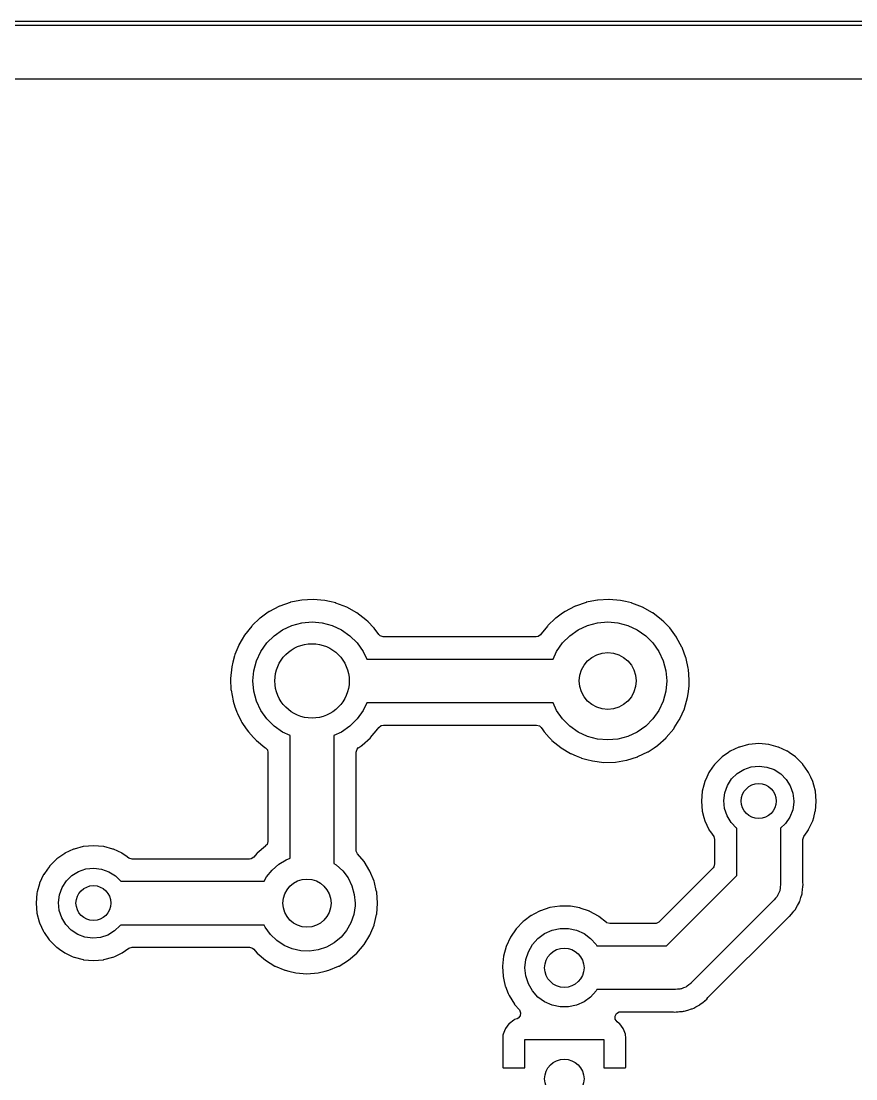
# Model space of a CAD drawing. Extents: x 112.3 to 212.1, y -130.9 to -81.2.
# Drawn here: x 127.28 to 146.36, y -105.41 to -81.23 of the extents above; entities that cross this region are included whole.
import ezdxf

# ---------------------------------------------------------------- set-up
doc = ezdxf.new("R2010")
doc.units = 0
doc.layers.add('BLACK', color=7, linetype='CONTINUOUS')

msp = doc.modelspace()

# ---------------------------------------------------------------- linework, layer by layer
at = {"layer": 'BLACK', "linetype": 'CONTINUOUS'}
for p, q in [((112.395, -81.23), (212.09, -81.23)), ((212.04, -81.33), (112.445, -81.33)), ((116.598, -82.55), (207.883, -82.55)), ((133.437, -94.5173), (133.197, -94.6016)), ((133.441, -94.5159), (133.437, -94.5173)), ((133.446, -94.515), (133.441, -94.5159)), ((133.571, -94.49), (133.446, -94.515)), ((133.446, -94.515), (133.446, -94.515)), ((133.699, -94.4645), (133.571, -94.49)), ((133.704, -94.4643), (133.699, -94.4645)), ((133.958, -94.4503), (133.704, -94.4643)), ((133.704, -94.4643), (133.704, -94.4643)), ((133.962, -94.4501), (133.958, -94.4503)), ((133.958, -94.4503), (133.958, -94.4503)), ((134.224, -94.4728), (133.962, -94.4501)), ((134.336, -94.4986), (134.224, -94.4728)), ((134.477, -94.5312), (134.336, -94.4986)), ((134.481, -94.5322), (134.477, -94.5312)), ((134.477, -94.5312), (134.477, -94.5312)), ((134.726, -94.6272), (134.481, -94.5322)), ((140.197, -94.5173), (139.957, -94.6016)), ((140.201, -94.5159), (140.197, -94.5173)), ((140.206, -94.515), (140.201, -94.5159)), ((140.331, -94.49), (140.206, -94.515)), ((140.206, -94.515), (140.206, -94.515)), ((140.459, -94.4645), (140.331, -94.49)), ((140.464, -94.4643), (140.459, -94.4645)), ((140.718, -94.4503), (140.464, -94.4643)), ((140.464, -94.4643), (140.464, -94.4643)), ((140.722, -94.4501), (140.718, -94.4503)), ((140.718, -94.4503), (140.718, -94.4503)), ((140.984, -94.4728), (140.722, -94.4501)), ((141.096, -94.4986), (140.984, -94.4728)), ((141.237, -94.5312), (141.096, -94.4986)), ((141.241, -94.5322), (141.237, -94.5312)), ((141.237, -94.5312), (141.237, -94.5312)), ((141.486, -94.6272), (141.241, -94.5322)), ((132.899, -94.7677), (132.745, -94.8774)), ((132.956, -94.727), (132.899, -94.7677)), ((132.959, -94.7244), (132.956, -94.727)), ((132.956, -94.727), (132.956, -94.727)), ((133.058, -94.6734), (132.959, -94.7244)), ((133.189, -94.6051), (133.058, -94.6734)), ((133.193, -94.6031), (133.189, -94.6051)), ((133.189, -94.6051), (133.189, -94.6051)), ((133.197, -94.6016), (133.193, -94.6031)), ((133.197, -94.6016), (133.197, -94.6016)), ((134.956, -94.7558), (134.726, -94.6272)), ((134.96, -94.7585), (134.956, -94.7558)), ((135.162, -94.9127), (134.96, -94.7585)), ((134.96, -94.7585), (134.96, -94.7585)), ((139.659, -94.7677), (139.505, -94.8774)), ((139.716, -94.727), (139.659, -94.7677)), ((139.719, -94.7244), (139.716, -94.727)), ((139.716, -94.727), (139.716, -94.727)), ((139.818, -94.6734), (139.719, -94.7244)), ((139.949, -94.6051), (139.818, -94.6734)), ((139.953, -94.6031), (139.949, -94.6051)), ((139.949, -94.6051), (139.949, -94.6051)), ((139.957, -94.6016), (139.953, -94.6031)), ((139.957, -94.6016), (139.957, -94.6016)), ((141.716, -94.7558), (141.486, -94.6272)), ((141.72, -94.7585), (141.716, -94.7558)), ((141.922, -94.9127), (141.72, -94.7585)), ((141.72, -94.7585), (141.72, -94.7585)), ((132.742, -94.8805), (132.567, -95.0474)), ((132.745, -94.8774), (132.742, -94.8805)), ((132.742, -94.8805), (132.742, -94.8805)), ((133.471, -95.0445), (133.699, -94.9836)), ((133.699, -94.9836), (133.933, -94.9631)), ((133.933, -94.9631), (134.167, -94.9836)), ((134.167, -94.9836), (134.395, -95.0445)), ((135.165, -94.9154), (135.162, -94.9127)), ((135.162, -94.9127), (135.162, -94.9127)), ((135.214, -94.9648), (135.165, -94.9154)), ((135.342, -95.0949), (135.214, -94.9648)), ((139.502, -94.8805), (139.327, -95.0474)), ((139.505, -94.8774), (139.502, -94.8805)), ((139.502, -94.8805), (139.502, -94.8805)), ((140.231, -95.0445), (140.459, -94.9836)), ((140.459, -94.9836), (140.693, -94.9631)), ((140.693, -94.9631), (140.927, -94.9836)), ((140.927, -94.9836), (141.155, -95.0445)), ((141.925, -94.9154), (141.922, -94.9127)), ((141.922, -94.9127), (141.922, -94.9127)), ((141.974, -94.9648), (141.925, -94.9154)), ((142.102, -95.0949), (141.974, -94.9648)), ((132.392, -95.2658), (132.337, -95.3611)), ((132.555, -95.0591), (132.392, -95.2658)), ((132.567, -95.0474), (132.555, -95.0591)), ((133.065, -95.2789), (133.258, -95.1439)), ((133.258, -95.1439), (133.471, -95.0445)), ((134.395, -95.0445), (134.608, -95.1439)), ((134.608, -95.1439), (134.801, -95.2789)), ((135.35, -95.103), (135.342, -95.0949)), ((135.352, -95.1066), (135.35, -95.103)), ((135.461, -95.2534), (135.352, -95.1066)), ((135.494, -95.2846), (135.461, -95.2534)), ((139.159, -95.2566), (139.101, -95.2977)), ((139.172, -95.2399), (139.159, -95.2566)), ((139.315, -95.0591), (139.172, -95.2399)), ((139.327, -95.0474), (139.315, -95.0591)), ((139.825, -95.2789), (140.018, -95.1439)), ((140.018, -95.1439), (140.231, -95.0445)), ((141.155, -95.0445), (141.368, -95.1439)), ((141.368, -95.1439), (141.561, -95.2789)), ((142.11, -95.103), (142.102, -95.0949)), ((142.266, -95.3147), (142.11, -95.103)), ((132.258, -95.4975), (132.171, -95.712)), ((132.26, -95.4934), (132.258, -95.4975)), ((132.262, -95.4895), (132.26, -95.4934)), ((132.337, -95.3611), (132.262, -95.4895)), ((132.262, -95.4895), (132.262, -95.4895)), ((132.764, -95.6381), (132.899, -95.4453)), ((132.899, -95.4453), (133.065, -95.2789)), ((134.801, -95.2789), (134.967, -95.4453)), ((134.967, -95.4453), (135.102, -95.6381)), ((135.562, -95.3046), (135.494, -95.2846)), ((139.06, -95.3046), (135.562, -95.3046)), ((139.101, -95.2977), (139.06, -95.3046)), ((139.524, -95.6381), (139.659, -95.4453)), ((139.659, -95.4453), (139.825, -95.2789)), ((141.561, -95.2789), (141.727, -95.4453)), ((141.727, -95.4453), (141.862, -95.6381)), ((142.268, -95.3186), (142.266, -95.3147)), ((142.388, -95.5395), (142.268, -95.3186)), ((132.16, -95.7416), (132.124, -95.8858)), ((132.161, -95.7373), (132.16, -95.7416)), ((132.16, -95.7416), (132.16, -95.7416)), ((132.171, -95.712), (132.161, -95.7373)), ((132.664, -95.8513), (132.764, -95.6381)), ((135.102, -95.6381), (135.184, -95.8131)), ((139.442, -95.8131), (139.524, -95.6381)), ((141.862, -95.6381), (141.962, -95.8513)), ((142.391, -95.5463), (142.388, -95.5395)), ((142.393, -95.5505), (142.391, -95.5463)), ((142.479, -95.7855), (142.393, -95.5505)), ((132.098, -95.9927), (132.071, -96.2545)), ((132.124, -95.8858), (132.098, -95.9927)), ((132.604, -96.0786), (132.664, -95.8513)), ((135.184, -95.8131), (139.442, -95.8131)), ((141.962, -95.8513), (142.022, -96.0786)), ((142.482, -95.7932), (142.479, -95.7855)), ((142.483, -95.7976), (142.482, -95.7932)), ((142.532, -96.0241), (142.483, -95.7976)), ((132.583, -96.3131), (132.604, -96.0786)), ((142.022, -96.0786), (142.043, -96.3131)), ((142.538, -96.0505), (142.532, -96.0241)), ((142.538, -96.055), (142.538, -96.0505)), ((142.554, -96.2883), (142.538, -96.055)), ((132.071, -96.2545), (132.072, -96.2883)), ((132.072, -96.2883), (132.08, -96.4977)), ((132.604, -96.5475), (132.583, -96.3131)), ((142.043, -96.3131), (142.022, -96.5475)), ((142.529, -96.607), (142.552, -96.4332)), ((142.552, -96.4332), (142.553, -96.4301)), ((142.552, -96.4332), (142.552, -96.4332)), ((142.553, -96.4301), (142.554, -96.3931)), ((142.556, -96.3131), (142.554, -96.2883)), ((142.554, -96.3931), (142.556, -96.3163)), ((142.556, -96.3163), (142.556, -96.3131)), ((142.556, -96.3163), (142.556, -96.3163)), ((132.08, -96.4977), (132.081, -96.5175)), ((132.081, -96.5175), (132.082, -96.5219)), ((132.082, -96.5219), (132.127, -96.7696)), ((132.664, -96.7748), (132.604, -96.5475)), ((142.022, -96.5475), (141.962, -96.7748)), ((142.446, -96.9442), (142.518, -96.6909)), ((142.518, -96.6909), (142.529, -96.607)), ((132.127, -96.7696), (132.128, -96.7764)), ((132.128, -96.7764), (132.17, -96.9018)), ((132.17, -96.9018), (132.204, -97.0043)), ((132.764, -96.9881), (132.664, -96.7748)), ((135.184, -96.8131), (135.102, -96.9881)), ((139.442, -96.8131), (135.184, -96.8131)), ((139.524, -96.9881), (139.442, -96.8131)), ((141.962, -96.7748), (141.862, -96.9881)), ((142.342, -97.1807), (142.444, -96.9483)), ((142.444, -96.9483), (142.446, -96.9442)), ((132.204, -97.0043), (132.212, -97.0261)), ((132.212, -97.0261), (132.229, -97.0606)), ((132.229, -97.0606), (132.316, -97.2351)), ((132.899, -97.1808), (132.764, -96.9881)), ((133.065, -97.3472), (132.899, -97.1808)), ((134.967, -97.1808), (134.801, -97.3472)), ((135.102, -96.9881), (134.967, -97.1808)), ((139.659, -97.1808), (139.524, -96.9881)), ((139.825, -97.3472), (139.659, -97.1808)), ((141.727, -97.1808), (141.561, -97.3472)), ((141.862, -96.9881), (141.727, -97.1808)), ((142.326, -97.2062), (142.34, -97.1849)), ((142.34, -97.1849), (142.342, -97.1807)), ((132.316, -97.2351), (132.329, -97.2615)), ((132.329, -97.2615), (132.332, -97.2652)), ((132.332, -97.2652), (132.431, -97.4094)), ((132.431, -97.4094), (132.479, -97.4781)), ((133.258, -97.4822), (133.065, -97.3472)), ((134.801, -97.3472), (134.608, -97.4822)), ((135.271, -97.6097), (135.44, -97.4083)), ((135.44, -97.4083), (135.457, -97.3809)), ((135.457, -97.3809), (135.51, -97.3337)), ((135.51, -97.3337), (135.564, -97.3216)), ((135.564, -97.3216), (139.065, -97.3216)), ((139.065, -97.3216), (139.133, -97.3416)), ((139.133, -97.3416), (139.168, -97.3759)), ((139.168, -97.3759), (139.208, -97.4329)), ((139.208, -97.4329), (139.239, -97.4781)), ((140.018, -97.4822), (139.825, -97.3472)), ((141.561, -97.3472), (141.368, -97.4822)), ((142.031, -97.6097), (142.2, -97.4083)), ((142.2, -97.4083), (142.214, -97.3863)), ((142.214, -97.3863), (142.326, -97.2062)), ((132.479, -97.4781), (132.597, -97.6061)), ((132.597, -97.6061), (132.65, -97.6632)), ((132.65, -97.6632), (132.658, -97.6713)), ((132.658, -97.6713), (132.661, -97.6741)), ((132.661, -97.6741), (132.858, -97.8347)), ((133.433, -97.5638), (133.258, -97.4822)), ((133.433, -100.368), (133.433, -97.5638)), ((134.608, -97.4822), (134.433, -97.5638)), ((134.433, -97.5638), (134.433, -100.486)), ((135.078, -97.7823), (135.268, -97.6127)), ((135.268, -97.6127), (135.271, -97.6097)), ((135.268, -97.6127), (135.268, -97.6127)), ((139.239, -97.4781), (139.357, -97.6061)), ((139.357, -97.6061), (139.41, -97.6632)), ((139.41, -97.6632), (139.418, -97.6713)), ((139.418, -97.6713), (139.622, -97.8375)), ((140.231, -97.5817), (140.018, -97.4822)), ((140.459, -97.6426), (140.231, -97.5817)), ((140.693, -97.6631), (140.459, -97.6426)), ((140.927, -97.6426), (140.693, -97.6631)), ((141.155, -97.5817), (140.927, -97.6426)), ((141.368, -97.4822), (141.155, -97.5817)), ((141.838, -97.7823), (142.028, -97.6127)), ((142.028, -97.6127), (142.031, -97.6097)), ((142.028, -97.6127), (142.028, -97.6127)), ((132.858, -97.8347), (132.858, -97.8347)), ((132.858, -97.8347), (132.862, -97.8375)), ((132.862, -97.8375), (132.865, -97.8398)), ((132.865, -97.8398), (132.869, -97.8423)), ((132.869, -97.8423), (132.868, -97.8437)), ((132.868, -97.8437), (132.912, -97.8909)), ((132.912, -97.8909), (132.925, -97.9466)), ((134.942, -97.9419), (134.962, -97.8738)), ((134.962, -97.8738), (134.998, -97.8371)), ((134.998, -97.8371), (135.001, -97.8347)), ((135.001, -97.8347), (135.028, -97.817)), ((135.028, -97.817), (135.071, -97.7878)), ((135.071, -97.7878), (135.075, -97.7853)), ((135.071, -97.7878), (135.071, -97.7878)), ((135.075, -97.7853), (135.078, -97.7824)), ((135.078, -97.7824), (135.078, -97.7823)), ((139.622, -97.8375), (139.625, -97.8398)), ((139.625, -97.8398), (139.625, -97.8398)), ((139.625, -97.8398), (139.843, -97.9709)), ((141.616, -97.9315), (141.751, -97.8416)), ((141.751, -97.8416), (141.831, -97.7878)), ((141.831, -97.7878), (141.835, -97.7853)), ((141.831, -97.7878), (141.831, -97.7878)), ((141.835, -97.7853), (141.838, -97.7824)), ((141.838, -97.7824), (141.838, -97.7823)), ((143.488, -97.9225), (143.454, -97.9466)), ((143.493, -97.9202), (143.488, -97.9225)), ((143.691, -97.828), (143.493, -97.9202)), ((143.493, -97.9202), (143.493, -97.9202)), ((143.696, -97.8257), (143.691, -97.828)), ((143.691, -97.828), (143.691, -97.828)), ((143.701, -97.8243), (143.696, -97.8257)), ((143.912, -97.7679), (143.701, -97.8243)), ((143.701, -97.8243), (143.701, -97.8243)), ((143.917, -97.7665), (143.912, -97.7679)), ((143.912, -97.7679), (143.912, -97.7679)), ((144.145, -97.7465), (143.917, -97.7665)), ((144.373, -97.7665), (144.145, -97.7465)), ((144.378, -97.7679), (144.373, -97.7665)), ((144.589, -97.8243), (144.378, -97.7679)), ((144.378, -97.7679), (144.378, -97.7679)), ((144.594, -97.8257), (144.589, -97.8243)), ((144.589, -97.8243), (144.589, -97.8243)), ((144.599, -97.828), (144.594, -97.8257)), ((144.797, -97.9202), (144.599, -97.828)), ((144.599, -97.828), (144.599, -97.828)), ((144.802, -97.9225), (144.797, -97.9202)), ((144.797, -97.9202), (144.797, -97.9202)), ((144.836, -97.9466), (144.802, -97.9225)), ((132.925, -97.9466), (132.925, -99.9842)), ((134.942, -100.185), (134.942, -97.9419)), ((139.843, -97.9709), (139.843, -97.9709)), ((139.843, -97.9709), (139.847, -97.9732)), ((139.847, -97.9732), (139.971, -98.0256)), ((139.971, -98.0256), (140.085, -98.0741)), ((140.085, -98.0741), (140.085, -98.0741)), ((140.085, -98.0741), (140.089, -98.0759)), ((140.089, -98.0759), (140.094, -98.077)), ((140.094, -98.077), (140.094, -98.077)), ((140.094, -98.077), (140.217, -98.1096)), ((140.217, -98.1096), (140.344, -98.1433)), ((140.344, -98.1433), (140.605, -98.1742)), ((140.605, -98.1742), (140.868, -98.168)), ((140.868, -98.168), (140.873, -98.1673)), ((140.873, -98.1673), (141.124, -98.1256)), ((141.124, -98.1256), (141.128, -98.1248)), ((141.124, -98.1256), (141.124, -98.1256)), ((141.128, -98.1248), (141.132, -98.1235)), ((141.132, -98.1235), (141.375, -98.0468)), ((141.132, -98.1235), (141.132, -98.1235)), ((141.375, -98.0468), (141.379, -98.0455)), ((141.375, -98.0468), (141.375, -98.0468)), ((141.379, -98.0455), (141.383, -98.0435)), ((141.383, -98.0435), (141.612, -97.9335)), ((141.383, -98.0435), (141.383, -98.0435)), ((141.612, -97.9335), (141.616, -97.9315)), ((141.612, -97.9335), (141.612, -97.9335)), ((143.301, -98.0538), (143.139, -98.2157)), ((143.305, -98.0506), (143.301, -98.0538)), ((143.454, -97.9466), (143.305, -98.0506)), ((143.305, -98.0506), (143.305, -98.0506)), ((144.985, -98.0506), (144.836, -97.9466)), ((144.989, -98.0538), (144.985, -98.0506)), ((144.985, -98.0506), (144.985, -98.0506)), ((145.151, -98.2157), (144.989, -98.0538)), ((143.005, -98.4082), (142.957, -98.5122)), ((143.007, -98.4033), (143.005, -98.4082)), ((143.005, -98.4082), (143.005, -98.4082)), ((143.089, -98.2867), (143.007, -98.4033)), ((143.136, -98.2202), (143.089, -98.2867)), ((143.139, -98.2157), (143.136, -98.2202)), ((143.136, -98.2202), (143.136, -98.2202)), ((143.652, -98.4296), (143.804, -98.3361)), ((143.804, -98.3361), (143.973, -98.2787)), ((143.973, -98.2787), (144.151, -98.26)), ((144.151, -98.26), (144.328, -98.2811)), ((144.328, -98.2811), (144.496, -98.341)), ((144.496, -98.341), (144.646, -98.4365)), ((145.154, -98.2202), (145.151, -98.2157)), ((145.201, -98.2867), (145.154, -98.2202)), ((145.154, -98.2202), (145.154, -98.2202)), ((145.283, -98.4033), (145.201, -98.2867)), ((145.285, -98.4082), (145.283, -98.4033)), ((145.333, -98.5122), (145.285, -98.4082)), ((145.285, -98.4082), (145.285, -98.4082)), ((142.909, -98.6161), (142.888, -98.6955)), ((142.911, -98.6108), (142.909, -98.6161)), ((142.909, -98.6161), (142.909, -98.6161)), ((142.957, -98.5122), (142.911, -98.6108)), ((143.428, -98.7043), (143.525, -98.5544)), ((143.525, -98.5544), (143.652, -98.4296)), ((144.646, -98.4365), (144.772, -98.5631)), ((144.772, -98.5631), (144.866, -98.7143)), ((145.379, -98.6108), (145.333, -98.5122)), ((145.381, -98.6161), (145.379, -98.6108)), ((145.402, -98.6955), (145.381, -98.6161)), ((145.381, -98.6161), (145.381, -98.6161)), ((142.851, -98.8319), (142.832, -99.06)), ((142.888, -98.6955), (142.851, -98.8319)), ((143.345, -99.0488), (143.367, -98.8719)), ((143.367, -98.8719), (143.428, -98.7043)), ((144.866, -98.7143), (144.925, -98.8828)), ((144.925, -98.8828), (144.945, -99.06)), ((145.439, -98.8319), (145.402, -98.6955)), ((145.458, -99.06), (145.439, -98.8319)), ((142.832, -99.06), (142.851, -99.2881)), ((143.362, -99.2263), (143.345, -99.0488)), ((144.945, -99.0823), (144.92, -99.259)), ((144.945, -99.06), (144.945, -99.0823)), ((145.439, -99.2881), (145.458, -99.06)), ((142.851, -99.2881), (142.853, -99.2934)), ((142.853, -99.2934), (142.853, -99.2934)), ((142.853, -99.2934), (142.89, -99.432)), ((143.419, -99.3956), (143.362, -99.2263)), ((144.92, -99.259), (144.857, -99.4257)), ((145.4, -99.432), (145.437, -99.2934)), ((145.437, -99.2934), (145.439, -99.2881)), ((145.437, -99.2934), (145.437, -99.2934)), ((142.89, -99.432), (142.911, -99.5092)), ((142.911, -99.5092), (142.913, -99.5142)), ((142.913, -99.5142), (142.913, -99.5142)), ((142.913, -99.5142), (143.005, -99.7118)), ((143.511, -99.5481), (143.419, -99.3956)), ((143.635, -99.6764), (143.511, -99.5481)), ((144.758, -99.5742), (144.645, -99.6817)), ((144.857, -99.4257), (144.758, -99.5742)), ((145.285, -99.7118), (145.377, -99.5142)), ((145.377, -99.5142), (145.379, -99.5092)), ((145.377, -99.5142), (145.377, -99.5142)), ((145.379, -99.5092), (145.4, -99.432)), ((143.005, -99.7118), (143.005, -99.7118)), ((143.005, -99.7118), (143.007, -99.7167)), ((143.007, -99.7167), (143.038, -99.7608)), ((143.038, -99.7608), (143.114, -99.8685)), ((143.645, -99.6829), (143.635, -99.6764)), ((143.645, -100.758), (143.645, -99.6829)), ((144.645, -99.6817), (144.645, -100.965)), ((145.176, -99.8685), (145.252, -99.7608)), ((145.252, -99.7608), (145.283, -99.7167)), ((145.283, -99.7167), (145.285, -99.7118)), ((145.285, -99.7118), (145.285, -99.7118)), ((128.705, -100.101), (128.494, -100.157)), ((128.71, -100.1), (128.705, -100.101)), ((128.705, -100.101), (128.705, -100.101)), ((128.938, -100.08), (128.71, -100.1)), ((129.166, -100.1), (128.938, -100.08)), ((129.171, -100.101), (129.166, -100.1)), ((129.382, -100.157), (129.171, -100.101)), ((129.171, -100.101), (129.171, -100.101)), ((132.87, -100.088), (132.677, -100.252)), ((132.873, -100.086), (132.87, -100.088)), ((132.905, -100.052), (132.873, -100.086)), ((132.925, -99.9842), (132.905, -100.052)), ((143.114, -99.8685), (143.136, -99.9407)), ((143.136, -99.9407), (143.136, -100.495)), ((145.153, -99.9407), (145.176, -99.8685)), ((145.153, -100.911), (145.153, -99.9407)), ((128.211, -100.305), (128.098, -100.384)), ((128.281, -100.256), (128.211, -100.305)), ((128.286, -100.253), (128.281, -100.256)), ((128.484, -100.161), (128.286, -100.253)), ((128.286, -100.253), (128.286, -100.253)), ((128.489, -100.159), (128.484, -100.161)), ((128.484, -100.161), (128.484, -100.161)), ((128.494, -100.157), (128.489, -100.159)), ((128.494, -100.157), (128.494, -100.157)), ((129.387, -100.159), (129.382, -100.157)), ((129.382, -100.157), (129.382, -100.157)), ((129.392, -100.161), (129.387, -100.159)), ((129.59, -100.253), (129.392, -100.161)), ((129.392, -100.161), (129.392, -100.161)), ((129.595, -100.256), (129.59, -100.253)), ((129.59, -100.253), (129.59, -100.253)), ((129.675, -100.312), (129.595, -100.256)), ((129.746, -100.362), (129.675, -100.312)), ((132.602, -100.34), (132.542, -100.379)), ((132.674, -100.256), (132.602, -100.34)), ((132.677, -100.252), (132.674, -100.256)), ((134.943, -100.202), (134.942, -100.185)), ((134.972, -100.267), (134.943, -100.202)), ((135.123, -100.445), (134.972, -100.267)), ((127.929, -100.553), (127.885, -100.616)), ((127.932, -100.549), (127.929, -100.553)), ((127.929, -100.553), (127.929, -100.553)), ((128.094, -100.387), (127.932, -100.549)), ((128.098, -100.384), (128.094, -100.387)), ((128.098, -100.384), (128.098, -100.384)), ((129.819, -100.385), (129.746, -100.362)), ((132.506, -100.385), (129.819, -100.385)), ((132.542, -100.379), (132.506, -100.385)), ((133.02, -100.636), (133.171, -100.503)), ((133.171, -100.503), (133.344, -100.4)), ((133.344, -100.4), (133.433, -100.368)), ((134.433, -100.486), (134.488, -100.52)), ((134.488, -100.52), (134.635, -100.657)), ((135.256, -100.661), (135.123, -100.445)), ((143.1, -100.584), (141.859, -101.825)), ((143.116, -100.563), (143.1, -100.584)), ((143.136, -100.495), (143.116, -100.563)), ((127.798, -100.741), (127.707, -100.938)), ((127.8, -100.736), (127.798, -100.741)), ((127.798, -100.741), (127.798, -100.741)), ((127.885, -100.616), (127.8, -100.736)), ((128.318, -100.887), (128.445, -100.763)), ((128.445, -100.763), (128.597, -100.669)), ((128.597, -100.669), (128.766, -100.612)), ((128.766, -100.612), (128.944, -100.593)), ((128.944, -100.593), (129.121, -100.614)), ((129.121, -100.614), (129.289, -100.674)), ((129.289, -100.674), (129.439, -100.77)), ((129.439, -100.77), (129.562, -100.893)), ((132.843, -100.893), (132.895, -100.794)), ((132.895, -100.794), (133.02, -100.636)), ((134.635, -100.657), (134.756, -100.818)), ((134.756, -100.818), (134.845, -100.999)), ((135.258, -100.665), (135.256, -100.661)), ((135.351, -100.89), (135.258, -100.665)), ((135.258, -100.665), (135.258, -100.665)), ((142.033, -102.37), (143.645, -100.758)), ((127.702, -100.949), (127.652, -101.136)), ((127.704, -100.944), (127.702, -100.949)), ((127.702, -100.949), (127.702, -100.949)), ((127.707, -100.938), (127.704, -100.944)), ((128.16, -101.205), (128.221, -101.037)), ((128.221, -101.037), (128.318, -100.887)), ((129.562, -100.893), (132.843, -100.893)), ((134.845, -100.999), (134.9, -101.193)), ((135.353, -100.894), (135.351, -100.89)), ((135.359, -100.923), (135.353, -100.894)), ((135.403, -101.106), (135.359, -100.923)), ((144.633, -101.072), (144.626, -101.091)), ((144.637, -101.022), (144.633, -101.072)), ((144.645, -100.971), (144.637, -101.022)), ((144.645, -100.965), (144.645, -100.971)), ((145.148, -101.071), (145.153, -101.025)), ((145.148, -101.073), (145.148, -101.071)), ((145.154, -100.923), (145.153, -100.911)), ((145.153, -101.018), (145.154, -101.017)), ((145.153, -101.022), (145.153, -101.018)), ((145.153, -101.025), (145.153, -101.022)), ((145.153, -101.025), (145.153, -101.025)), ((145.158, -100.969), (145.154, -100.923)), ((145.154, -101.012), (145.158, -100.975)), ((145.154, -101.017), (145.154, -101.012)), ((145.158, -100.975), (145.158, -100.969)), ((145.158, -100.975), (145.158, -100.975)), ((127.644, -101.165), (127.625, -101.393)), ((127.652, -101.136), (127.644, -101.165)), ((128.138, -101.382), (128.16, -101.205)), ((134.9, -101.193), (134.918, -101.393)), ((135.412, -101.141), (135.403, -101.106)), ((135.431, -101.393), (135.412, -101.141)), ((144.529, -101.278), (144.499, -101.319)), ((144.563, -101.24), (144.529, -101.278)), ((144.571, -101.221), (144.563, -101.24)), ((144.584, -101.205), (144.571, -101.221)), ((144.601, -101.157), (144.584, -101.205)), ((144.623, -101.111), (144.601, -101.157)), ((144.626, -101.091), (144.623, -101.111)), ((145.081, -101.354), (145.108, -101.266)), ((145.108, -101.264), (145.134, -101.182)), ((145.108, -101.266), (145.108, -101.264)), ((145.134, -101.182), (145.136, -101.176)), ((145.136, -101.176), (145.137, -101.17)), ((145.137, -101.17), (145.138, -101.165)), ((145.138, -101.165), (145.148, -101.073)), ((127.625, -101.393), (127.644, -101.621)), ((128.155, -101.559), (128.138, -101.382)), ((134.916, -101.451), (134.888, -101.65)), ((134.918, -101.393), (134.916, -101.451)), ((135.412, -101.645), (135.431, -101.393)), ((139.372, -101.495), (139.152, -101.567)), ((139.601, -101.46), (139.372, -101.495)), ((139.607, -101.46), (139.601, -101.46)), ((139.76, -101.462), (139.607, -101.46)), ((139.607, -101.46), (139.607, -101.46)), ((139.833, -101.463), (139.76, -101.462)), ((139.838, -101.464), (139.833, -101.463)), ((140.056, -101.503), (139.838, -101.464)), ((139.838, -101.464), (139.838, -101.464)), ((140.061, -101.504), (140.056, -101.503)), ((140.056, -101.503), (140.056, -101.503)), ((140.066, -101.505), (140.061, -101.504)), ((140.274, -101.579), (140.066, -101.505)), ((140.066, -101.505), (140.066, -101.505)), ((144.499, -101.319), (142.594, -103.224)), ((144.946, -101.579), (144.981, -101.538)), ((144.981, -101.538), (144.984, -101.533)), ((144.984, -101.533), (144.987, -101.529)), ((144.987, -101.529), (145.031, -101.447)), ((145.031, -101.447), (145.032, -101.446)), ((145.032, -101.446), (145.073, -101.37)), ((145.073, -101.37), (145.076, -101.364)), ((145.073, -101.37), (145.073, -101.37)), ((145.076, -101.364), (145.078, -101.359)), ((145.078, -101.359), (145.081, -101.354)), ((127.644, -101.621), (127.646, -101.626)), ((127.646, -101.626), (127.646, -101.626)), ((127.646, -101.626), (127.697, -101.817)), ((128.212, -101.729), (128.155, -101.559)), ((128.304, -101.881), (128.212, -101.729)), ((134.888, -101.65), (134.823, -101.84)), ((135.353, -101.892), (135.377, -101.79)), ((135.377, -101.79), (135.41, -101.65)), ((135.41, -101.65), (135.412, -101.645)), ((135.41, -101.65), (135.41, -101.65)), ((138.783, -101.797), (138.762, -101.813)), ((138.943, -101.677), (138.783, -101.797)), ((138.947, -101.674), (138.943, -101.677)), ((138.943, -101.677), (138.943, -101.677)), ((139.002, -101.645), (138.947, -101.674)), ((139.148, -101.569), (139.002, -101.645)), ((139.152, -101.567), (139.148, -101.569)), ((139.148, -101.569), (139.148, -101.569)), ((140.279, -101.581), (140.274, -101.579)), ((140.274, -101.579), (140.274, -101.579)), ((140.284, -101.583), (140.279, -101.581)), ((140.478, -101.69), (140.284, -101.583)), ((140.284, -101.583), (140.284, -101.583)), ((140.482, -101.693), (140.478, -101.69)), ((140.478, -101.69), (140.478, -101.69)), ((140.486, -101.696), (140.482, -101.693)), ((140.661, -101.834), (140.486, -101.696)), ((140.486, -101.696), (140.486, -101.696)), ((142.991, -103.545), (144.814, -101.722)), ((144.814, -101.722), (144.825, -101.713)), ((144.825, -101.713), (144.849, -101.693)), ((144.849, -101.693), (144.854, -101.689)), ((144.854, -101.689), (144.886, -101.651)), ((144.886, -101.651), (144.889, -101.647)), ((144.889, -101.647), (144.891, -101.645)), ((144.891, -101.645), (144.893, -101.643)), ((144.893, -101.643), (144.921, -101.61)), ((144.921, -101.609), (144.946, -101.579)), ((144.921, -101.61), (144.921, -101.609)), ((127.697, -101.817), (127.704, -101.842)), ((127.704, -101.842), (127.706, -101.847)), ((127.706, -101.847), (127.706, -101.847)), ((127.706, -101.847), (127.798, -102.045)), ((128.428, -102.009), (128.304, -101.881)), ((128.577, -102.107), (128.428, -102.009)), ((129.422, -102.03), (129.268, -102.122)), ((129.551, -101.907), (129.422, -102.03)), ((129.56, -101.893), (129.551, -101.907)), ((132.842, -101.893), (129.56, -101.893)), ((132.865, -101.943), (132.842, -101.893)), ((132.982, -102.107), (132.865, -101.943)), ((134.725, -102.016), (134.596, -102.171)), ((134.823, -101.84), (134.725, -102.016)), ((135.277, -102.074), (135.351, -101.896)), ((135.351, -101.896), (135.353, -101.892)), ((135.351, -101.896), (135.351, -101.896)), ((138.602, -101.981), (138.471, -102.172)), ((138.762, -101.813), (138.602, -101.981)), ((139.25, -102.091), (139.422, -102.014)), ((139.422, -102.014), (139.606, -101.975)), ((139.606, -101.975), (139.794, -101.975)), ((139.794, -101.975), (139.978, -102.014)), ((139.978, -102.014), (140.15, -102.091)), ((140.671, -101.841), (140.661, -101.834)), ((140.739, -101.861), (140.671, -101.841)), ((141.77, -101.861), (140.739, -101.861)), ((141.797, -101.859), (141.77, -101.861)), ((141.859, -101.825), (141.797, -101.859)), ((127.798, -102.045), (127.798, -102.045)), ((127.798, -102.045), (127.8, -102.05)), ((127.8, -102.05), (127.813, -102.068)), ((127.813, -102.068), (127.926, -102.23)), ((127.926, -102.23), (127.932, -102.237)), ((127.932, -102.237), (128.094, -102.399)), ((128.744, -102.169), (128.577, -102.107)), ((128.921, -102.193), (128.744, -102.169)), ((129.099, -102.177), (128.921, -102.193)), ((129.268, -102.122), (129.099, -102.177)), ((133.126, -102.248), (132.982, -102.107)), ((133.293, -102.36), (133.126, -102.248)), ((134.596, -102.171), (134.441, -102.3)), ((135.123, -102.341), (135.256, -102.126)), ((135.256, -102.126), (135.277, -102.074)), ((138.471, -102.172), (138.374, -102.382)), ((138.972, -102.341), (139.098, -102.201)), ((139.098, -102.201), (139.25, -102.091)), ((140.15, -102.091), (140.302, -102.201)), ((140.302, -102.201), (140.428, -102.341)), ((128.094, -102.399), (128.098, -102.402)), ((128.098, -102.402), (128.098, -102.402)), ((128.098, -102.402), (128.16, -102.446)), ((128.16, -102.446), (128.281, -102.531)), ((129.595, -102.531), (129.746, -102.424)), ((129.746, -102.424), (129.819, -102.402)), ((129.819, -102.402), (132.506, -102.402)), ((132.506, -102.402), (132.574, -102.422)), ((132.574, -102.422), (132.602, -102.446)), ((132.602, -102.446), (132.633, -102.482)), ((132.633, -102.482), (132.677, -102.534)), ((133.478, -102.439), (133.293, -102.36)), ((133.674, -102.484), (133.478, -102.439)), ((133.876, -102.492), (133.674, -102.484)), ((134.075, -102.463), (133.876, -102.492)), ((134.265, -102.398), (134.075, -102.463)), ((134.441, -102.3), (134.265, -102.398)), ((134.959, -102.534), (135.123, -102.341)), ((138.374, -102.382), (138.312, -102.605)), ((138.82, -102.683), (138.878, -102.504)), ((138.878, -102.504), (138.972, -102.341)), ((140.428, -102.341), (140.445, -102.37)), ((140.445, -102.37), (142.033, -102.37)), ((128.281, -102.531), (128.286, -102.533)), ((128.286, -102.533), (128.286, -102.533)), ((128.286, -102.533), (128.452, -102.61)), ((128.452, -102.61), (128.489, -102.627)), ((128.489, -102.627), (128.494, -102.629)), ((128.494, -102.629), (128.494, -102.629)), ((128.494, -102.629), (128.705, -102.685)), ((128.705, -102.685), (128.705, -102.685)), ((128.705, -102.685), (128.71, -102.687)), ((128.71, -102.687), (128.938, -102.707)), ((128.938, -102.707), (129.166, -102.687)), ((129.166, -102.687), (129.171, -102.685)), ((129.171, -102.685), (129.382, -102.629)), ((129.171, -102.685), (129.171, -102.685)), ((129.382, -102.629), (129.387, -102.627)), ((129.382, -102.629), (129.382, -102.629)), ((129.387, -102.627), (129.424, -102.61)), ((129.424, -102.61), (129.59, -102.533)), ((129.59, -102.533), (129.595, -102.531)), ((129.59, -102.533), (129.59, -102.533)), ((132.677, -102.534), (132.87, -102.698)), ((132.87, -102.698), (133.086, -102.831)), ((134.551, -102.831), (134.766, -102.698)), ((134.766, -102.698), (134.959, -102.534)), ((138.312, -102.605), (138.287, -102.835)), ((138.8, -102.87), (138.82, -102.683)), ((133.086, -102.831), (133.09, -102.833)), ((133.09, -102.833), (133.09, -102.833)), ((133.09, -102.833), (133.315, -102.926)), ((133.315, -102.926), (133.319, -102.928)), ((133.319, -102.928), (133.404, -102.948)), ((133.404, -102.948), (133.561, -102.986)), ((133.561, -102.986), (133.561, -102.986)), ((133.561, -102.986), (133.566, -102.987)), ((133.566, -102.987), (133.818, -103.007)), ((133.818, -103.007), (134.07, -102.987)), ((134.07, -102.987), (134.075, -102.986)), ((134.075, -102.986), (134.232, -102.948)), ((134.075, -102.986), (134.075, -102.986)), ((134.232, -102.948), (134.317, -102.928)), ((134.317, -102.928), (134.321, -102.926)), ((134.321, -102.926), (134.539, -102.835)), ((134.539, -102.835), (134.546, -102.833)), ((134.546, -102.833), (134.551, -102.831)), ((134.546, -102.833), (134.546, -102.833)), ((138.287, -102.835), (138.287, -102.841)), ((138.287, -102.841), (138.287, -102.841)), ((138.287, -102.841), (138.3, -103.062)), ((138.82, -103.057), (138.8, -102.87)), ((138.3, -103.062), (138.3, -103.067)), ((138.3, -103.067), (138.302, -103.072)), ((138.302, -103.072), (138.302, -103.072)), ((138.302, -103.072), (138.319, -103.148)), ((138.319, -103.148), (138.351, -103.293)), ((138.878, -103.236), (138.82, -103.057)), ((138.972, -103.399), (138.878, -103.236)), ((142.589, -103.228), (142.548, -103.258)), ((142.594, -103.224), (142.589, -103.228)), ((138.351, -103.293), (138.353, -103.297)), ((138.353, -103.297), (138.353, -103.297)), ((138.353, -103.297), (138.418, -103.458)), ((138.418, -103.458), (138.438, -103.507)), ((139.098, -103.539), (138.972, -103.399)), ((140.428, -103.399), (140.302, -103.539)), ((140.445, -103.37), (140.428, -103.399)), ((142.24, -103.37), (140.445, -103.37)), ((142.29, -103.363), (142.24, -103.37)), ((142.341, -103.36), (142.29, -103.363)), ((142.36, -103.353), (142.341, -103.36)), ((142.38, -103.35), (142.36, -103.353)), ((142.427, -103.329), (142.38, -103.35)), ((142.475, -103.311), (142.427, -103.329)), ((142.491, -103.3), (142.475, -103.311)), ((142.509, -103.291), (142.491, -103.3)), ((142.548, -103.258), (142.509, -103.291)), ((138.438, -103.507), (138.56, -103.705)), ((138.56, -103.705), (138.563, -103.709)), ((138.563, -103.709), (138.672, -103.834)), ((139.25, -103.649), (139.098, -103.539)), ((139.422, -103.726), (139.25, -103.649)), ((139.606, -103.765), (139.422, -103.726)), ((139.978, -103.726), (139.794, -103.765)), ((140.15, -103.649), (139.978, -103.726)), ((140.302, -103.539), (140.15, -103.649)), ((142.709, -103.763), (142.786, -103.723)), ((142.786, -103.723), (142.792, -103.72)), ((142.792, -103.72), (142.796, -103.717)), ((142.796, -103.717), (142.801, -103.714)), ((142.801, -103.714), (142.873, -103.655)), ((142.873, -103.655), (142.874, -103.655)), ((142.874, -103.655), (142.913, -103.623)), ((142.913, -103.623), (142.915, -103.621)), ((142.915, -103.621), (142.916, -103.62)), ((142.916, -103.62), (142.921, -103.616)), ((142.921, -103.616), (142.954, -103.589)), ((142.954, -103.589), (142.983, -103.554)), ((142.983, -103.554), (142.991, -103.545)), ((138.691, -103.969), (138.645, -104.023)), ((138.672, -103.834), (138.701, -103.899)), ((138.701, -103.899), (138.691, -103.969)), ((139.794, -103.765), (139.606, -103.765)), ((140.86, -103.978), (140.894, -103.915)), ((140.894, -103.915), (140.956, -103.881)), ((140.956, -103.881), (140.983, -103.878)), ((140.983, -103.878), (142.178, -103.878)), ((142.178, -103.878), (142.192, -103.879)), ((142.192, -103.879), (142.223, -103.883)), ((142.223, -103.883), (142.223, -103.883)), ((142.223, -103.883), (142.229, -103.883)), ((142.229, -103.883), (142.256, -103.881)), ((142.256, -103.881), (142.279, -103.879)), ((142.279, -103.879), (142.284, -103.879)), ((142.284, -103.879), (142.287, -103.878)), ((142.287, -103.878), (142.29, -103.878)), ((142.29, -103.878), (142.302, -103.877)), ((142.302, -103.877), (142.333, -103.874)), ((142.333, -103.874), (142.334, -103.874)), ((142.334, -103.874), (142.378, -103.87)), ((142.378, -103.87), (142.405, -103.868)), ((142.405, -103.868), (142.426, -103.866)), ((142.426, -103.866), (142.432, -103.865)), ((142.432, -103.865), (142.437, -103.864)), ((142.437, -103.864), (142.526, -103.837)), ((142.526, -103.837), (142.527, -103.837)), ((142.527, -103.837), (142.61, -103.813)), ((142.61, -103.813), (142.616, -103.811)), ((142.61, -103.813), (142.61, -103.813)), ((142.616, -103.811), (142.621, -103.808)), ((142.621, -103.808), (142.626, -103.807)), ((142.626, -103.807), (142.657, -103.791)), ((142.657, -103.791), (142.708, -103.763)), ((142.708, -103.763), (142.709, -103.763)), ((138.432, -104.154), (138.355, -104.256)), ((138.444, -104.142), (138.432, -104.154)), ((138.546, -104.065), (138.444, -104.142)), ((138.562, -104.057), (138.546, -104.065)), ((138.621, -104.035), (138.562, -104.057)), ((138.645, -104.023), (138.621, -104.035)), ((140.865, -104.048), (140.86, -103.978)), ((140.907, -104.105), (140.865, -104.048)), ((140.956, -104.142), (140.907, -104.105)), ((140.968, -104.154), (140.956, -104.142)), ((141.045, -104.256), (140.968, -104.154)), ((138.298, -104.408), (138.292, -104.459)), ((138.302, -104.392), (138.298, -104.408)), ((138.347, -104.272), (138.302, -104.392)), ((138.355, -104.256), (138.347, -104.272)), ((141.053, -104.272), (141.045, -104.256)), ((141.098, -104.392), (141.053, -104.272)), ((141.102, -104.407), (141.098, -104.392)), ((141.102, -104.408), (141.102, -104.407)), ((141.108, -104.459), (141.102, -104.408)), ((138.292, -104.459), (138.292, -104.465)), ((138.292, -104.465), (138.292, -105.138)), ((138.8, -105.156), (138.8, -104.51)), ((138.8, -104.51), (140.6, -104.51)), ((140.6, -104.51), (140.6, -105.156)), ((141.108, -104.465), (141.108, -104.459)), ((141.108, -105.142), (141.108, -104.465)), ((138.292, -105.138), (138.296, -105.153)), ((138.296, -105.153), (138.298, -105.154)), ((138.298, -105.154), (138.306, -105.156)), ((138.306, -105.156), (138.8, -105.156)), ((140.6, -105.156), (141.09, -105.156)), ((141.09, -105.156), (141.105, -105.152)), ((141.105, -105.152), (141.106, -105.15)), ((141.106, -105.15), (141.108, -105.142))]:
    msp.add_line(p, q, dxfattribs=at)
at = {"layer": 'BLACK'}
for centre, radius in [((133.933, -96.3131), 0.85), ((133.933, -96.3131), 0.85), ((140.693, -96.3131), 0.65), ((140.693, -96.3131), 0.65), ((144.145, -99.06), 0.4), ((144.145, -99.06), 0.4), ((128.938, -101.393), 0.4), ((128.938, -101.393), 0.4), ((133.818, -101.393), 0.55), ((133.818, -101.393), 0.55), ((139.7, -102.87), 0.45), ((139.7, -102.87), 0.45), ((139.7, -105.41), 0.45), ((139.7, -105.41), 0.45)]:
    msp.add_circle(centre, radius, dxfattribs=at)

doc.saveas('drawing.dxf')
